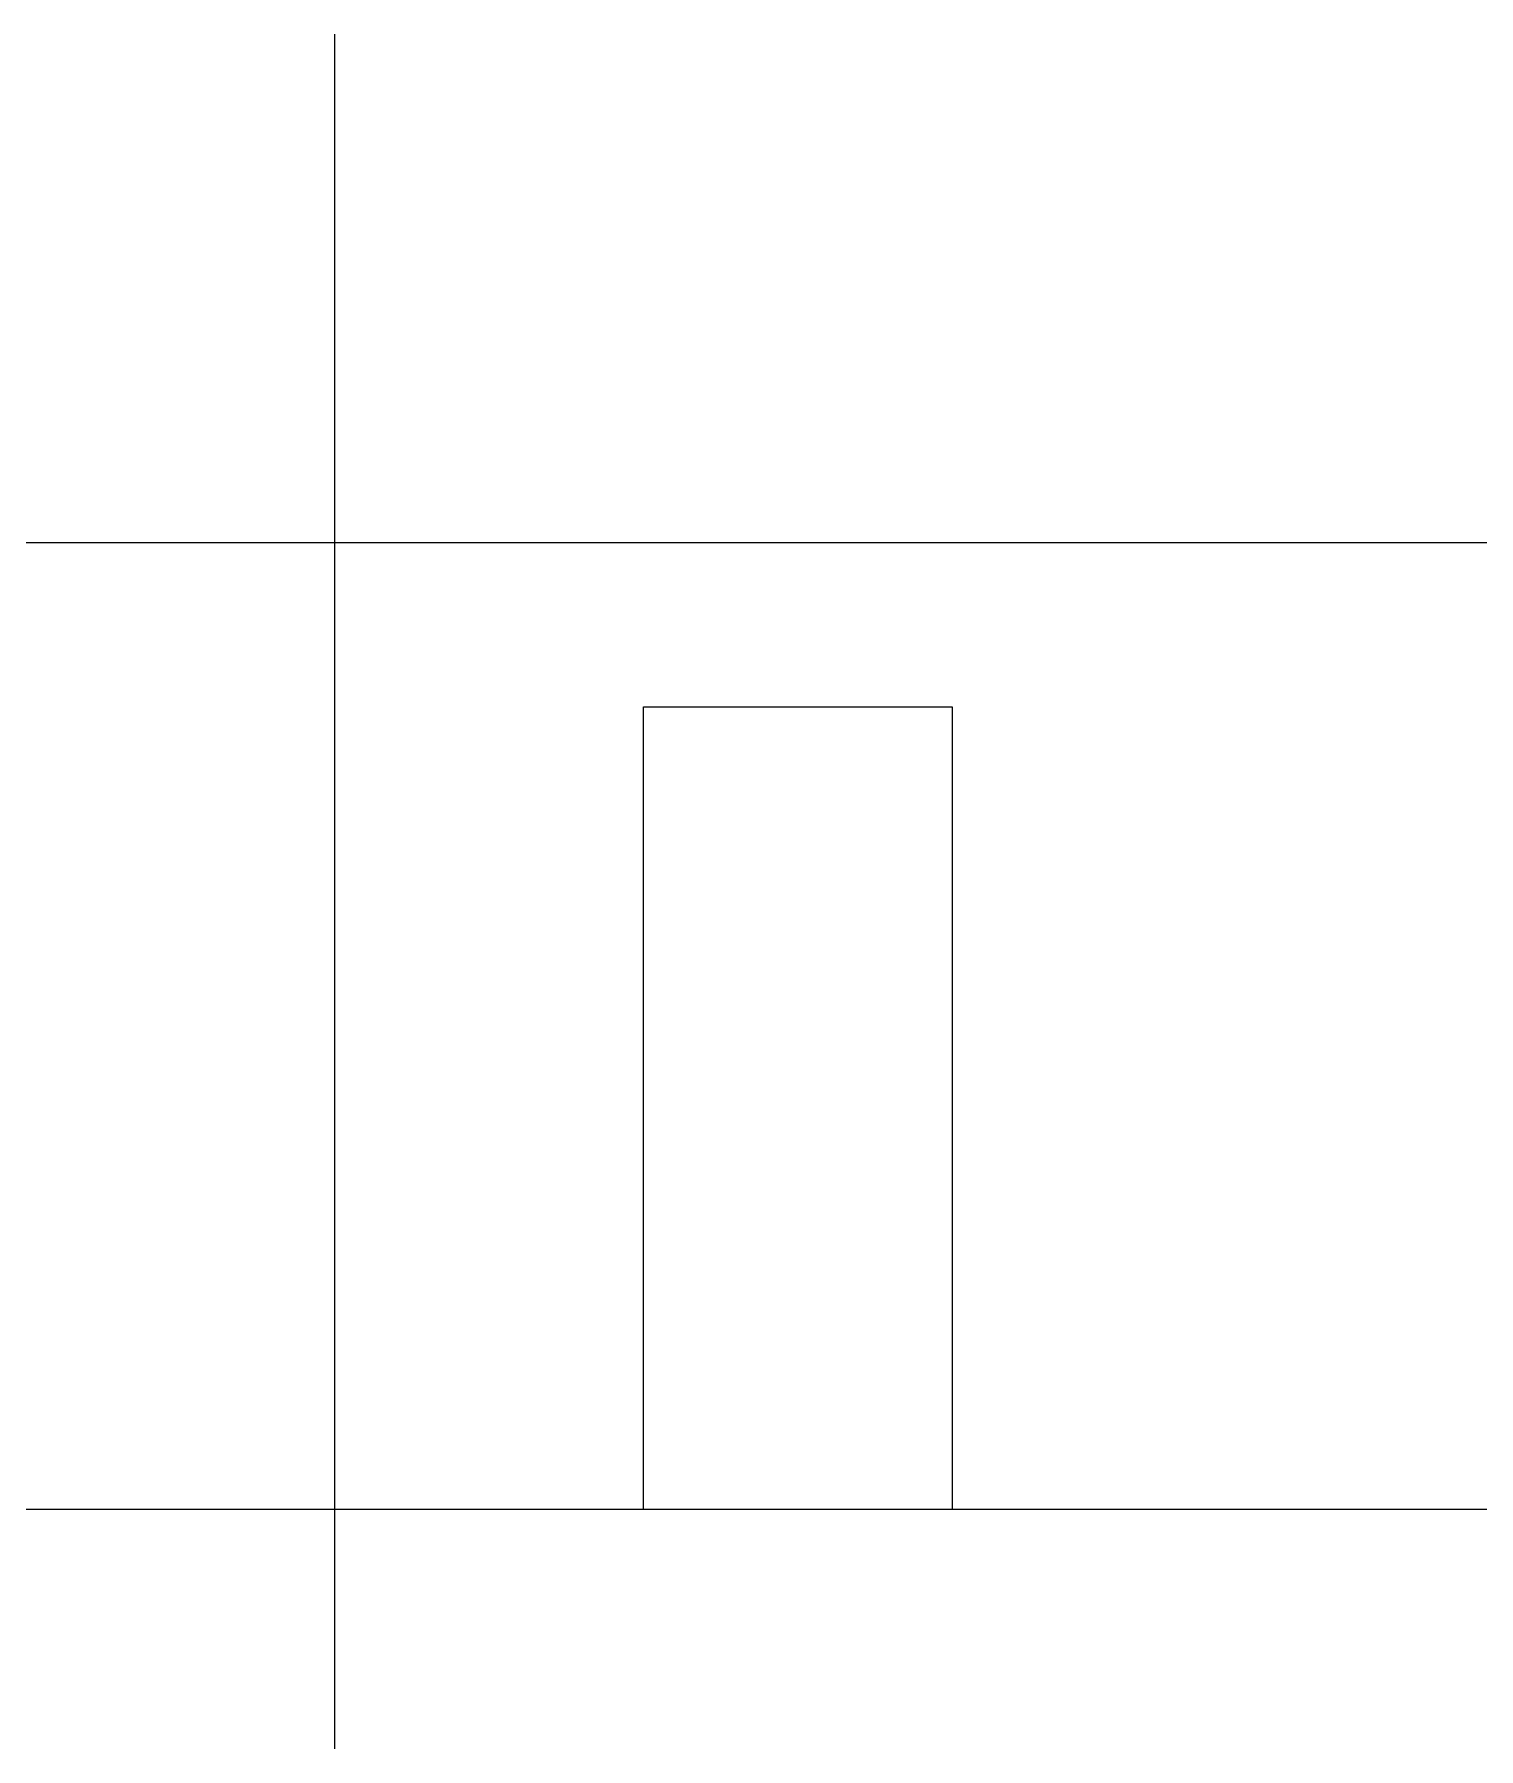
# Model space of a CAD drawing. Header units: millimetres. Extents: x -63086 to 83971, y -129912 to 13382.
# Drawn here: x 19286 to 22796, y -111551 to -107384 of the extents above; entities that cross this region are included whole.
import ezdxf

# ---------------------------------------------------------------- set-up
doc = ezdxf.new("R2010")
doc.units = ezdxf.units.MM
doc.layers.add('展開建具用', color=250, linetype='Continuous', lineweight=9)

msp = doc.modelspace()

# ---------------------------------------------------------------- linework, layer by layer
at = {"layer": '展開建具用', "ltscale": 10}
for p, q in [((20016.1517, -111551.0209), (20016.1517, -107384.0618)), ((16926.3999, -108618.9273), (29442.8478, -108618.9273)), ((20766.1517, -110968.9273), (20766.1517, -109018.9273)), ((20766.1517, -109018.9273), (21516.1517, -109018.9273)), ((21516.1517, -109018.9273), (21516.1517, -110968.9273)), ((15776.3999, -110968.9273), (24726.1517, -110968.9273)), ((20016.1517, -110968.9273), (20766.1517, -110968.9273)), ((21516.1517, -110968.9273), (29970.4268, -110968.9273))]:
    msp.add_line(p, q, dxfattribs=at)

doc.saveas('drawing.dxf')
